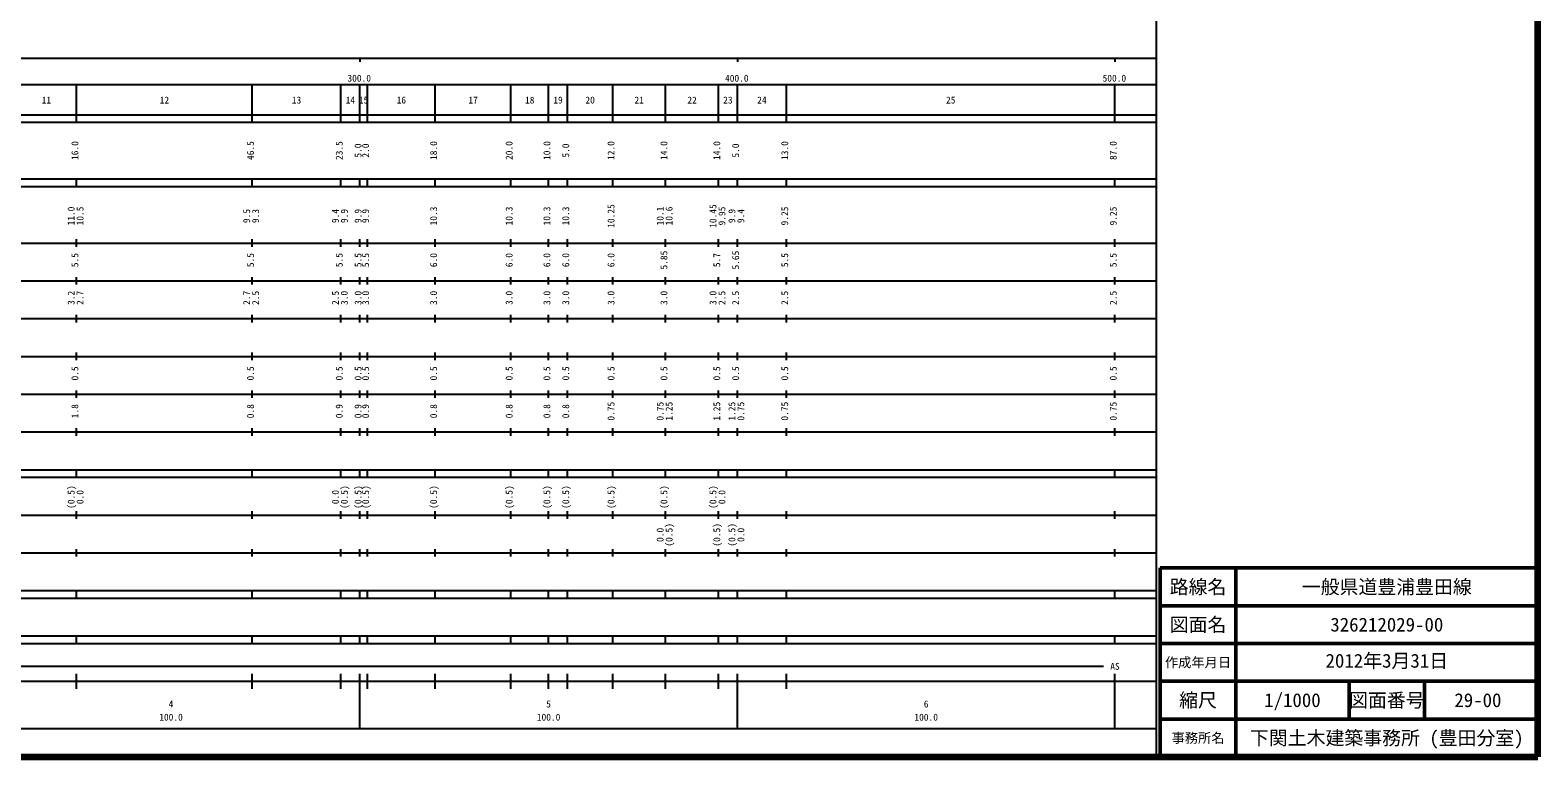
# Model space of a CAD drawing. Units: millimetres on the paper, enlarged 1000 times. Extents: x 40001 to 680016, y 20000 to 470150.
# Drawn here: x 280700 to 680016, y 20000 to 212377 of the extents above; entities that cross this region are included whole.
import ezdxf
from ezdxf.enums import TextEntityAlignment as Align

# ---------------------------------------------------------------- set-up
doc = ezdxf.new("R2010")
doc.units = ezdxf.units.MM
doc.header["$LTSCALE"] = 1000.02
for name, color, linetype, lineweight in [('M-TTL', 2, 'Continuous', 140), ('M-TTL-BAND', 7, 'Continuous', 25), ('M-TTL-FRAM', 2, 'Continuous', 50), ('M-TTL-LINE', 7, 'Continuous', 50)]:
    doc.layers.add(name, color=color, linetype=linetype, lineweight=lineweight)
doc.layers.add('M-TTL-TXT', color=7, linetype='Continuous')
doc.styles.add('ＭＳ ゴシック', font='')
doc.styles.get('ＭＳ ゴシック').set_extended_font_data('MS Gothic')

msp = doc.modelspace()

# ---------------------------------------------------------------- linework, layer by layer
at = {"layer": 'M-TTL'}
for p, q in [((680016, 20000), (680016, 380009)), ((40001, 20000), (680016, 20000))]:
    msp.add_line(p, q, dxfattribs=at)
at = {"layer": 'M-TTL-BAND'}
for p, q in [((579014, 20000), (579014, 370009)), ((40001, 205005), (579014, 205005)), ((368009, 205005), (368009, 204005)), ((468011, 205005), (468011, 204005)), ((568014, 205005), (568014, 204005)), ((68002, 198005), (579014, 198005)), ((293007, 188004), (293007, 198005)), ((339508, 188004), (339508, 198005)), ((363009, 188004), (363009, 198005)), ((368009, 188004), (368009, 198005)), ((370009, 188004), (370009, 198005)), ((388009, 188004), (388009, 198005)), ((408010, 188004), (408010, 198005)), ((418010, 188004), (418010, 198005)), ((423010, 188004), (423010, 198005)), ((435010, 188004), (435010, 198005)), ((449011, 188004), (449011, 198005)), ((463011, 188004), (463011, 198005)), ((468011, 188004), (468011, 198005)), ((481011, 188004), (481011, 198005)), ((568014, 188004), (568014, 198005)), ((40001, 190004), (579014, 190004)), ((40001, 188004), (579014, 188004)), ((40001, 173004), (579014, 173004)), ((293007, 171004), (293007, 173004)), ((339508, 171004), (339508, 173004)), ((363009, 171004), (363009, 173004)), ((368009, 171004), (368009, 173004)), ((370009, 171004), (370009, 173004)), ((388009, 171004), (388009, 173004)), ((408010, 171004), (408010, 173004)), ((418010, 171004), (418010, 173004)), ((423010, 171004), (423010, 173004)), ((435010, 171004), (435010, 173004)), ((449011, 171004), (449011, 173004)), ((463011, 171004), (463011, 173004)), ((468011, 171004), (468011, 173004)), ((481011, 171004), (481011, 173004)), ((568014, 171004), (568014, 173004)), ((40001, 171004), (579014, 171004)), ((40001, 156004), (579014, 156004)), ((293007, 155004), (293007, 157004)), ((339508, 155004), (339508, 157004)), ((363009, 155004), (363009, 157004)), ((368009, 155004), (368009, 157004)), ((370009, 155004), (370009, 157004)), ((388009, 155004), (388009, 157004)), ((408010, 155004), (408010, 157004)), ((418010, 155004), (418010, 157004)), ((423010, 155004), (423010, 157004)), ((435010, 155004), (435010, 157004)), ((449011, 155004), (449011, 157004)), ((463011, 155004), (463011, 157004)), ((468011, 155004), (468011, 157004)), ((481011, 155004), (481011, 157004)), ((568014, 155004), (568014, 157004)), ((46001, 146003), (579014, 146003)), ((293007, 145003), (293007, 147004)), ((339508, 145003), (339508, 147004)), ((363009, 145003), (363009, 147004)), ((368009, 145003), (368009, 147004)), ((370009, 145003), (370009, 147004)), ((388009, 145003), (388009, 147004)), ((408010, 145003), (408010, 147004)), ((418010, 145003), (418010, 147004)), ((423010, 145003), (423010, 147004)), ((435010, 145003), (435010, 147004)), ((449011, 145003), (449011, 147004)), ((463011, 145003), (463011, 147004)), ((468011, 145003), (468011, 147004)), ((481011, 145003), (481011, 147004)), ((568014, 145003), (568014, 147004)), ((52001, 136003), (579014, 136003)), ((293007, 135003), (293007, 137003)), ((339508, 135003), (339508, 137003)), ((363009, 135003), (363009, 137003)), ((368009, 135003), (368009, 137003)), ((370009, 135003), (370009, 137003)), ((388009, 135003), (388009, 137003)), ((408010, 135003), (408010, 137003)), ((418010, 135003), (418010, 137003)), ((423010, 135003), (423010, 137003)), ((435010, 135003), (435010, 137003)), ((449011, 135003), (449011, 137003)), ((463011, 135003), (463011, 137003)), ((468011, 135003), (468011, 137003)), ((481011, 135003), (481011, 137003)), ((568014, 135003), (568014, 137003)), ((46001, 126003), (579014, 126003)), ((293007, 125003), (293007, 127003)), ((339508, 125003), (339508, 127003)), ((363009, 125003), (363009, 127003)), ((368009, 125003), (368009, 127003)), ((370009, 125003), (370009, 127003)), ((388009, 125003), (388009, 127003)), ((408010, 125003), (408010, 127003)), ((418010, 125003), (418010, 127003)), ((423010, 125003), (423010, 127003)), ((435010, 125003), (435010, 127003)), ((449011, 125003), (449011, 127003)), ((463011, 125003), (463011, 127003)), ((468011, 125003), (468011, 127003)), ((481011, 125003), (481011, 127003)), ((568014, 125003), (568014, 127003)), ((52001, 116003), (579014, 116003)), ((293007, 115003), (293007, 117003)), ((339508, 115003), (339508, 117003)), ((363009, 115003), (363009, 117003)), ((368009, 115003), (368009, 117003)), ((370009, 115003), (370009, 117003)), ((388009, 115003), (388009, 117003)), ((408010, 115003), (408010, 117003)), ((418010, 115003), (418010, 117003)), ((423010, 115003), (423010, 117003)), ((435010, 115003), (435010, 117003)), ((449011, 115003), (449011, 117003)), ((463011, 115003), (463011, 117003)), ((468011, 115003), (468011, 117003)), ((481011, 115003), (481011, 117003)), ((568014, 115003), (568014, 117003)), ((46001, 106002), (579014, 106002)), ((293007, 105003), (293007, 107003)), ((339508, 105003), (339508, 107003)), ((363009, 105003), (363009, 107003)), ((368009, 105003), (368009, 107003)), ((370009, 105003), (370009, 107003)), ((388009, 105003), (388009, 107003)), ((408010, 105003), (408010, 107003)), ((418010, 105003), (418010, 107003)), ((423010, 105003), (423010, 107003)), ((435010, 105003), (435010, 107003)), ((449011, 105003), (449011, 107003)), ((463011, 105003), (463011, 107003)), ((468011, 105003), (468011, 107003)), ((481011, 105003), (481011, 107003)), ((568014, 105003), (568014, 107003)), ((40001, 96002), (579014, 96002)), ((293007, 94002), (293007, 96002)), ((339508, 94002), (339508, 96002)), ((363009, 94002), (363009, 96002)), ((368009, 94002), (368009, 96002)), ((370009, 94002), (370009, 96002)), ((388009, 94002), (388009, 96002)), ((408010, 94002), (408010, 96002)), ((418010, 94002), (418010, 96002)), ((423010, 94002), (423010, 96002)), ((435010, 94002), (435010, 96002)), ((449011, 94002), (449011, 96002)), ((463011, 94002), (463011, 96002)), ((468011, 94002), (468011, 96002)), ((481011, 94002), (481011, 96002)), ((568014, 94002), (568014, 96002)), ((40001, 94002), (579014, 94002)), ((49001, 84002), (579014, 84002)), ((293007, 83002), (293007, 85002)), ((339508, 83002), (339508, 85002)), ((363009, 83002), (363009, 85002)), ((368009, 83002), (368009, 85002)), ((370009, 83002), (370009, 85002)), ((388009, 83002), (388009, 85002)), ((408010, 83002), (408010, 85002)), ((418010, 83002), (418010, 85002)), ((423010, 83002), (423010, 85002)), ((435010, 83002), (435010, 85002)), ((449011, 83002), (449011, 85002)), ((463011, 83002), (463011, 85002)), ((468011, 83002), (468011, 85002)), ((481011, 83002), (481011, 85002)), ((568014, 83002), (568014, 85002)), ((40001, 74002), (579014, 74002)), ((293007, 73002), (293007, 75002)), ((339508, 73002), (339508, 75002)), ((363009, 73002), (363009, 75002)), ((368009, 73002), (368009, 75002)), ((370009, 73002), (370009, 75002)), ((388009, 73002), (388009, 75002)), ((408010, 73002), (408010, 75002)), ((418010, 73002), (418010, 75002)), ((423010, 73002), (423010, 75002)), ((435010, 73002), (435010, 75002)), ((449011, 73002), (449011, 75002)), ((463011, 73002), (463011, 75002)), ((468011, 73002), (468011, 75002)), ((481011, 73002), (481011, 75002)), ((568014, 73002), (568014, 75002)), ((40001, 64001), (579014, 64001)), ((293007, 62001), (293007, 64002)), ((339508, 62001), (339508, 64002)), ((363009, 62001), (363009, 64002)), ((368009, 62001), (368009, 64002)), ((370009, 62001), (370009, 64002)), ((388009, 62001), (388009, 64002)), ((408010, 62001), (408010, 64002)), ((418010, 62001), (418010, 64002)), ((423010, 62001), (423010, 64002)), ((435010, 62001), (435010, 64002)), ((449011, 62001), (449011, 64002)), ((463011, 62001), (463011, 64002)), ((468011, 62001), (468011, 64002)), ((481011, 62001), (481011, 64002)), ((568014, 62001), (568014, 64002)), ((40001, 62001), (579014, 62001)), ((40001, 52001), (579014, 52001)), ((293007, 50001), (293007, 52001)), ((339508, 50001), (339508, 52001)), ((363009, 50001), (363009, 52001)), ((368009, 50001), (368009, 52001)), ((370009, 50001), (370009, 52001)), ((388009, 50001), (388009, 52001)), ((408010, 50001), (408010, 52001)), ((418010, 50001), (418010, 52001)), ((423010, 50001), (423010, 52001)), ((435010, 50001), (435010, 52001)), ((449011, 50001), (449011, 52001)), ((463011, 50001), (463011, 52001)), ((468011, 50001), (468011, 52001)), ((481011, 50001), (481011, 52001)), ((568014, 50001), (568014, 52001)), ((40001, 50001), (579014, 50001)), ((183504, 44001), (565013, 44001)), ((40001, 40001), (579014, 40001)), ((293007, 38001), (293007, 42001)), ((339508, 38001), (339508, 42001)), ((363009, 38001), (363009, 42001)), ((368009, 27501), (368009, 42001)), ((370009, 38001), (370009, 42001)), ((388009, 38001), (388009, 42001)), ((408010, 38001), (408010, 42001)), ((418010, 38001), (418010, 42001)), ((423010, 38001), (423010, 42001)), ((435010, 38001), (435010, 42001)), ((449011, 38001), (449011, 42001)), ((463011, 38001), (463011, 42001)), ((468011, 27501), (468011, 42001)), ((481011, 38001), (481011, 42001)), ((568014, 27501), (568014, 42001)), ((68002, 27501), (579014, 27501))]:
    msp.add_line(p, q, dxfattribs=at)
at = {"layer": 'M-TTL-FRAM'}
for p, q in [((680016, 70002), (580014, 70002)), ((580014, 70002), (580014, 20000))]:
    msp.add_line(p, q, dxfattribs=at)
at = {"layer": 'M-TTL-LINE'}
for p, q in [((600014, 70002), (600014, 20000)), ((680016, 60001), (580014, 60001)), ((680016, 50001), (580014, 50001)), ((680016, 40001), (580014, 40001)), ((630015, 40001), (630015, 30001)), ((650016, 40001), (650016, 30001)), ((680016, 30001), (580014, 30001))]:
    msp.add_line(p, q, dxfattribs=at)

# ---------------------------------------------------------------- texts
at = {"layer": 'M-TTL-BAND', "style": 'ＭＳ ゴシック'}
for s, p in [('300.0', (367853, 198199)), ('400.0', (467855, 198199)), ('500.0', (567858, 198199)), ('11', (285007, 192410)), ('12', (316258, 192410)), ('13', (351258, 192410)), ('14', (365509, 192410)), ('15', (369009, 192410)), ('16', (379009, 192410)), ('17', (398009, 192410)), ('18', (413010, 192410)), ('19', (420510, 192410)), ('20', (429010, 192410)), ('21', (442011, 192410)), ('22', (456011, 192410)), ('23', (465511, 192410)), ('24', (474511, 192410)), ('25', (524513, 192410)), ('AS', (568014, 42501)), ('4', (318008, 32524)), ('5', (418010, 32524)), ('6', (518012, 32524)), ('100.0', (318008, 29034)), ('100.0', (418010, 29034)), ('100.0', (518012, 29034))]:
    msp.add_text(s, height=1833, dxfattribs=at).set_placement(p, align=Align.BOTTOM_CENTER)
for s, p in [('16.0', (294007, 180504)), ('46.5', (340508, 180504)), ('23.5', (364009, 180504)), ('5.0', (369009, 180504)), ('2.0', (371009, 180504)), ('18.0', (389009, 180504)), ('20.0', (409010, 180504)), ('10.0', (419010, 180504)), ('5.0', (424010, 180504)), ('12.0', (436010, 180504)), ('14.0', (450011, 180504)), ('14.0', (464011, 180504)), ('5.0', (469011, 180504)), ('13.0', (482011, 180504)), ('87.0', (569014, 180504)), ('11.0', (293007, 163178)), ('10.5', (295377, 163178)), ('9.5', (339508, 163178)), ('9.3', (341878, 163178)), ('9.4', (363009, 163178)), ('9.9', (365379, 163178)), ('9.9', (369009, 163178)), ('9.9', (371009, 163178)), ('10.3', (389009, 163178)), ('10.3', (409010, 163178)), ('10.3', (419010, 163178)), ('10.3', (424010, 163178)), ('10.25', (436010, 163178)), ('10.1', (449011, 163178)), ('10.6', (451381, 163178)), ('10.45', (463011, 163178)), ('9.95', (465381, 163178)), ('9.9', (468011, 163178)), ('9.4', (470381, 163178)), ('9.25', (482011, 163178)), ('9.25', (569014, 163178)), ('5.5', (294007, 151504)), ('5.5', (340508, 151504)), ('5.5', (364009, 151504)), ('5.5', (369009, 151504)), ('5.5', (371009, 151504)), ('6.0', (389009, 151504)), ('6.0', (409010, 151504)), ('6.0', (419010, 151504)), ('6.0', (424010, 151504)), ('6.0', (436010, 151504)), ('5.85', (450011, 151504)), ('5.7', (464011, 151504)), ('5.65', (469011, 151504)), ('5.5', (482011, 151504)), ('5.5', (569014, 151504)), ('3.2', (293007, 141503)), ('2.7', (295377, 141503)), ('2.7', (339508, 141503)), ('2.5', (341878, 141503)), ('2.5', (363009, 141503)), ('3.0', (365379, 141503)), ('3.0', (369009, 141503)), ('3.0', (371009, 141503)), ('3.0', (389009, 141503)), ('3.0', (409010, 141503)), ('3.0', (419010, 141503)), ('3.0', (424010, 141503)), ('3.0', (436010, 141503)), ('3.0', (450011, 141503)), ('3.0', (463011, 141503)), ('2.5', (465381, 141503)), ('2.5', (469011, 141503)), ('2.5', (482011, 141503)), ('2.5', (569014, 141503)), ('0.5', (294007, 121503)), ('0.5', (340508, 121503)), ('0.5', (364009, 121503)), ('0.5', (369009, 121503)), ('0.5', (371009, 121503)), ('0.5', (389009, 121503)), ('0.5', (409010, 121503)), ('0.5', (419010, 121503)), ('0.5', (424010, 121503)), ('0.5', (436010, 121503)), ('0.5', (450011, 121503)), ('0.5', (464011, 121503)), ('0.5', (469011, 121503)), ('0.5', (482011, 121503)), ('0.5', (569014, 121503)), ('1.8', (294007, 111503)), ('0.8', (340508, 111503)), ('0.9', (364009, 111503)), ('0.9', (369009, 111503)), ('0.9', (371009, 111503)), ('0.8', (389009, 111503)), ('0.8', (409010, 111503)), ('0.8', (419010, 111503)), ('0.8', (424010, 111503)), ('0.75', (436010, 111503)), ('0.75', (449011, 111503)), ('1.25', (451381, 111503)), ('1.25', (464011, 111503)), ('1.25', (468011, 111503)), ('0.75', (470381, 111503)), ('0.75', (482011, 111503)), ('0.75', (569014, 111503)), ('(0.5)', (293007, 88766)), ('0.0', (295377, 88766)), ('0.0', (363009, 88766)), ('(0.5)', (365379, 88766)), ('(0.5)', (369009, 88766)), ('(0.5)', (371009, 88766)), ('(0.5)', (389009, 88766)), ('(0.5)', (409010, 88766)), ('(0.5)', (419010, 88766)), ('(0.5)', (424010, 88766)), ('(0.5)', (436010, 88766)), ('(0.5)', (450011, 88766)), ('(0.5)', (463011, 88766)), ('0.0', (465381, 88766)), ('0.0', (449011, 78766)), ('(0.5)', (451381, 78766)), ('(0.5)', (464011, 78766)), ('(0.5)', (468011, 78766)), ('0.0', (470381, 78766))]:
    msp.add_text(s, height=1833, rotation=90, dxfattribs=at).set_placement(p, align=Align.BOTTOM_CENTER)
at = {"layer": 'M-TTL-TXT', "style": 'ＭＳ ゴシック'}
for s, height, p in [('路線名', 3666, (590014, 65002)), ('路線名', 3666, (590014, 65002)), ('一般県道豊浦豊田線', 3666, (640015, 65002)), ('図面名', 3666, (590014, 55001)), ('図面名', 3666, (590014, 55001)), ('326212029-00', 3666, (640015, 55001)), ('作成年月日', 2566, (590014, 45001)), ('作成年月日', 2566, (590014, 45001)), ('縮尺', 3666, (590014, 35001)), ('縮尺', 3666, (590014, 35001)), ('1/1000', 3666, (615015, 35001)), ('図面番号', 3666, (640015, 35001)), ('図面番号', 3666, (640015, 35001)), ('29-00', 3666, (664141, 35001)), ('事務所名', 2566, (590014, 25001)), ('事務所名', 2566, (590014, 25001)), ('下関土木建築事務所 (豊田分室)', 3666, (640015, 25001))]:
    msp.add_text(s, height=height, dxfattribs=at).set_placement(p, align=Align.MIDDLE_CENTER)
msp.add_text('2012年3月31日', height=3666, dxfattribs=at).set_placement((640015, 42501), align=Align.BOTTOM_CENTER)

doc.saveas('drawing.dxf')
